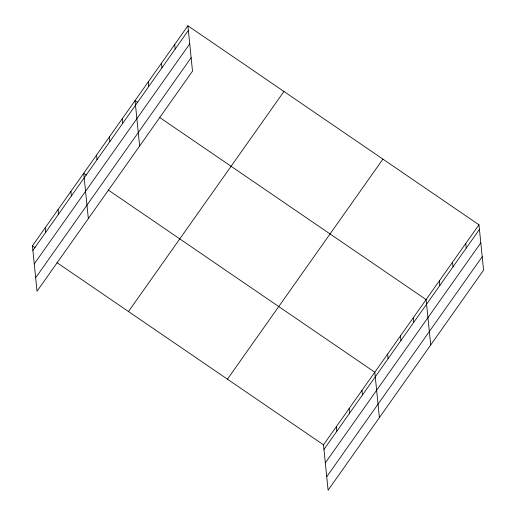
<?xml version="1.0" encoding="UTF-8"?>
<svg xmlns="http://www.w3.org/2000/svg" width="516" height="516" viewBox="0 0 516 516"><rect width="100%" height="100%" fill="white"/><g stroke="black" fill="none" stroke-linecap="round" stroke-linejoin="round"><path stroke-width="0.77" d="M187.901 25.8L192.507 71.156L37.029 291.211L32.424 245.855L187.901 25.8L478.971 224.789L483.576 270.145L328.099 490.2L323.493 444.844L478.971 224.789M32.889 250.46L188.366 30.405M34.256 263.908L189.733 43.854M35.662 277.763L191.139 57.708M128.478 311.522L283.955 91.467M227.44 379.176L382.917 159.121M323.958 449.449L479.441 229.394M325.325 462.897L480.802 242.843M326.731 476.752L482.208 256.697M137.688 102.432L135.037 100.62L139.643 145.976M159.547 117.377L426.106 299.609L430.718 344.965M86.378 175.047L83.727 173.241L88.339 218.59M108.237 189.991L374.803 372.23L379.408 417.579M32.424 245.855L35.075 247.667M56.934 262.612L323.493 444.844M465.755 243.494L466.225 248.099M452.538 262.199L453.009 266.804M439.322 280.904L439.793 285.509M413.284 317.766L413.748 322.365M400.455 335.916L400.919 340.521M387.626 354.073L388.097 358.678M361.974 390.38L362.438 394.985M349.145 408.537L349.616 413.142M336.322 426.693L336.787 431.292M174.685 44.505L175.15 49.11M161.469 63.21L161.934 67.815M148.253 81.915L148.724 86.52M122.208 118.777L122.679 123.376M109.386 136.927L109.85 141.532M96.556 155.084L97.027 159.689M70.905 191.391L71.369 195.996M58.076 209.548L58.547 214.153M45.247 227.704L45.718 232.303"/></g></svg>
